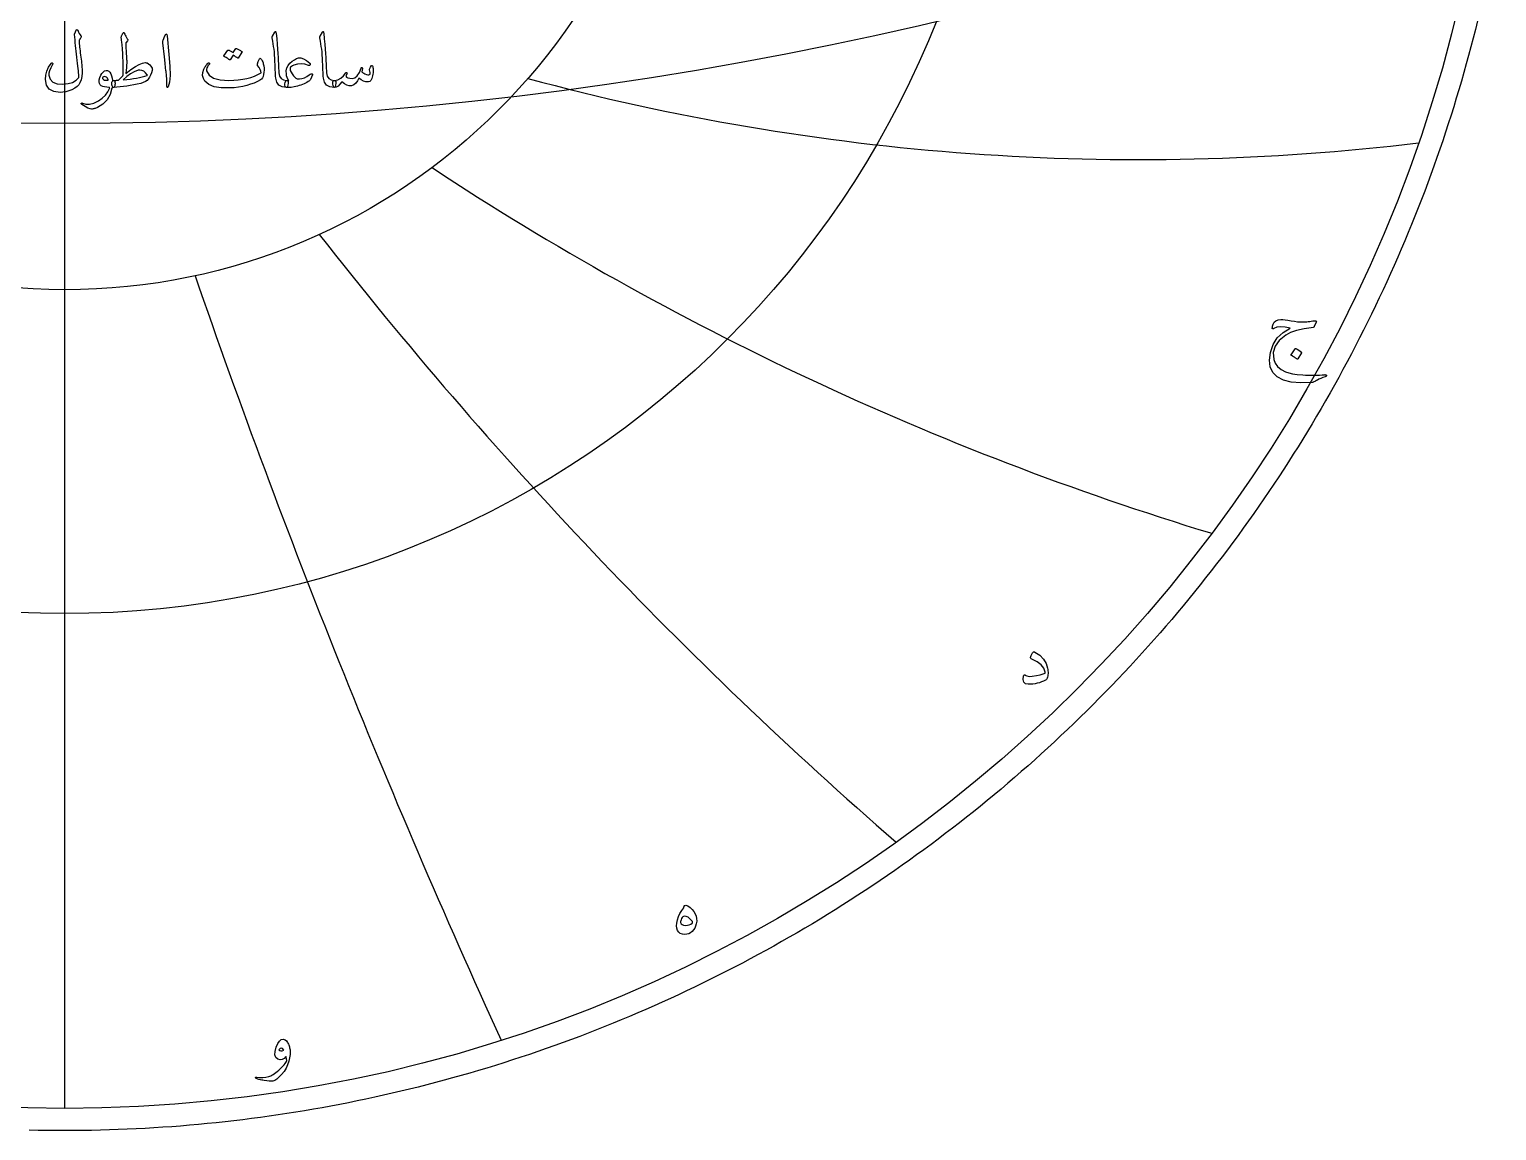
# Model space of a CAD drawing. Header units: millimetres. Extents: x -137 to 137, y -137 to 141.
# Drawn here: x -3.3 to 135, y -137.1 to -33.3 of the extents above; entities that cross this region are included whole.
import ezdxf

# ---------------------------------------------------------------- set-up
doc = ezdxf.new("R2010")
doc.units = ezdxf.units.MM
for name, color, linetype in [('CUT_OUTER', 1, 'Continuous'), ('ENGRAVE', 7, 'Continuous'), ('ENGRAVE_FINE', 8, 'Continuous'), ('TEXT', 5, 'Continuous')]:
    doc.layers.add(name, color=color, linetype=linetype)

msp = doc.modelspace()

# ---------------------------------------------------------------- linework, layer by layer
at = {"layer": 'CUT_OUTER'}
msp.add_lwpolyline([(133.1932, -32.4959), (132.9913, -33.3126), (132.7844, -34.128), (132.5725, -34.9421), (132.3556, -35.7549), (132.1337, -36.5663), (131.9068, -37.3764), (131.675, -38.185), (131.4382, -38.9923), (131.1965, -39.798), (130.9499, -40.6023), (130.6983, -41.405), (130.4417, -42.2062), (130.1803, -43.0058), (129.914, -43.8037), (129.6428, -44.6), (129.3667, -45.3947), (129.0857, -46.1876), (128.7999, -46.9788), (128.5092, -47.7682), (128.2137, -48.5558), (127.9133, -49.3416), (127.6082, -50.1255), (127.2982, -50.9076), (126.9834, -51.6877), (126.6639, -52.4659), (126.3396, -53.2421), (126.0105, -54.0163), (125.6767, -54.7885), (125.3382, -55.5586), (124.9949, -56.3266), (124.6469, -57.0925), (124.2943, -57.8562), (123.9369, -58.6178), (123.5749, -59.3772), (123.2083, -60.1343), (122.837, -60.8891), (122.4611, -61.6417), (122.0805, -62.392), (121.6954, -63.1399), (121.3057, -63.8854), (120.9114, -64.6285), (120.5126, -65.3692), (120.1092, -66.1074), (119.7013, -66.8431), (119.2889, -67.5763), (118.872, -68.307), (118.4507, -69.0351), (118.0249, -69.7606), (117.5946, -70.4835), (117.1599, -71.2037), (116.7208, -71.9212), (116.2773, -72.6361), (115.8294, -73.3482), (115.3772, -74.0575), (114.9206, -74.7641), (114.4597, -75.4678), (113.9945, -76.1687), (113.525, -76.8667), (113.0512, -77.5618), (112.5732, -78.254), (112.0909, -78.9433), (111.6044, -79.6296), (111.1137, -80.3129), (110.6188, -80.9932), (110.1198, -81.6704), (109.6166, -82.3445), (109.1092, -83.0156), (108.5978, -83.6835), (108.0823, -84.3483), (107.5627, -85.0098), (107.0391, -85.6682), (106.5114, -86.3234), (105.9797, -86.9753), (105.4441, -87.624), (104.9044, -88.2693), (104.3608, -88.9113), (103.8133, -89.55), (103.2619, -90.1853), (102.7066, -90.8172), (102.1474, -91.4457), (101.5844, -92.0707), (101.0176, -92.6923), (100.4469, -93.3104), (99.8725, -93.925), (99.2943, -94.536), (98.7123, -95.1435), (98.1267, -95.7474), (97.5374, -96.3477), (96.9443, -96.9443), (96.3477, -97.5374), (95.7474, -98.1267), (95.1435, -98.7123), (94.536, -99.2943), (93.925, -99.8725), (93.3104, -100.4469), (92.6923, -101.0176), (92.0707, -101.5844), (91.4457, -102.1474), (90.8172, -102.7066), (90.1853, -103.2619), (89.55, -103.8133), (88.9113, -104.3608), (88.2693, -104.9044), (87.624, -105.4441), (86.9753, -105.9797), (86.3234, -106.5114), (85.6682, -107.0391), (85.0098, -107.5627), (84.3483, -108.0823), (83.6835, -108.5978), (83.0156, -109.1092), (82.3445, -109.6166), (81.6704, -110.1198), (80.9932, -110.6188), (80.3129, -111.1137), (79.6296, -111.6044), (78.9433, -112.0909), (78.254, -112.5732), (77.5618, -113.0512), (76.8667, -113.525), (76.1687, -113.9945), (75.4678, -114.4597), (74.7641, -114.9206), (74.0575, -115.3772), (73.3482, -115.8294), (72.6361, -116.2773), (71.9212, -116.7208), (71.2037, -117.1599), (70.4835, -117.5946), (69.7606, -118.0249), (69.0351, -118.4507), (68.307, -118.872), (67.5763, -119.2889), (66.8431, -119.7013), (66.1074, -120.1092), (65.3692, -120.5126), (64.6285, -120.9114), (63.8854, -121.3057), (63.1399, -121.6954), (62.392, -122.0805), (61.6417, -122.4611), (60.8891, -122.837), (60.1343, -123.2083), (59.3772, -123.5749), (58.6178, -123.9369), (57.8562, -124.2943), (57.0925, -124.6469), (56.3266, -124.9949), (55.5586, -125.3382), (54.7885, -125.6767), (54.0163, -126.0105), (53.2421, -126.3396), (52.4659, -126.6639), (51.6877, -126.9834), (50.9076, -127.2982), (50.1255, -127.6082), (49.3416, -127.9133), (48.5558, -128.2137), (47.7682, -128.5092), (46.9788, -128.7999), (46.1876, -129.0857), (45.3947, -129.3667), (44.6, -129.6428), (43.8037, -129.914), (43.0058, -130.1803), (42.2062, -130.4417), (41.405, -130.6983), (40.6023, -130.9499), (39.798, -131.1965), (38.9923, -131.4382), (38.185, -131.675), (37.3764, -131.9068), (36.5663, -132.1337), (35.7549, -132.3556), (34.9421, -132.5725), (34.128, -132.7844), (33.3126, -132.9913), (32.4959, -133.1932), (31.6781, -133.3901), (30.859, -133.5819), (30.0388, -133.7688), (29.2174, -133.9506), (28.395, -134.1273), (27.5714, -134.299), (26.7469, -134.4657), (25.9213, -134.6272), (25.0948, -134.7838), (24.2673, -134.9352), (23.4389, -135.0816), (22.6096, -135.2228), (21.7795, -135.359), (20.9485, -135.4901), (20.1167, -135.6161), (19.2842, -135.737), (18.451, -135.8528), (17.6171, -135.9634), (16.7825, -136.0689), (15.9473, -136.1694), (15.1115, -136.2646), (14.2751, -136.3548), (13.4381, -136.4398), (12.6007, -136.5197), (11.7628, -136.5945), (10.9245, -136.6641), (10.0857, -136.7285), (9.2466, -136.7878), (8.4071, -136.842), (7.5673, -136.891), (6.7272, -136.9349), (5.8868, -136.9736), (5.0463, -137.0071), (4.2055, -137.0355), (3.3646, -137.0587), (2.5236, -137.0768), (1.6824, -137.0897), (0.8412, -137.0974), (0, -137.1), (-0.8412, -137.0974), (-1.6824, -137.0897), (-2.5236, -137.0768), (-3.3646, -137.0587)], dxfattribs=at)
at = {"layer": 'ENGRAVE'}
for points in [[(0, -135), (0, 135)], [(0, -135), (0, -57.8458)]]:
    msp.add_lwpolyline(points, dxfattribs=at)
for radius in [135, 88.3696, 57.8458]:
    msp.add_circle((0, 0), radius, dxfattribs=at)
for centre, radius, start, end in [((101.277, 175.417), 220.9917, 254.890012, 276.848499), ((190.4582, 190.4582), 283.4746, 236.651368, 253.120233), ((349.2249, 201.6251), 412.8194, 218.017817, 228.99706), ((778.1258, 208.4982), 810.4075, 199.0884714, 204.578093)]:
    msp.add_arc(centre, radius, start, end, dxfattribs=at)
at = {"layer": 'ENGRAVE_FINE'}
msp.add_arc((0, 314.5417), 356.6918, 247.925664, 292.074336, dxfattribs=at)
at = {"layer": 'TEXT'}
for points in [[(1.0742, -33.3806), (1.0869, -33.3584), (1.1032, -33.3425), (1.1232, -33.333), (1.1468, -33.3298), (1.1704, -33.3339), (1.1903, -33.3461), (1.2067, -33.3665), (1.2194, -33.3951), (1.2869, -33.5616), (1.3591, -33.7054), (1.4357, -33.8265), (1.5169, -33.925), (1.541, -33.9603), (1.5478, -34.0012), (1.5373, -34.0474), (1.5097, -34.0992), (1.492, -34.1241), (1.4752, -34.1481), (1.4593, -34.1713), (1.4444, -34.1935), (1.4303, -34.2144), (1.4171, -34.2334), (1.4049, -34.2507), (1.3935, -34.2661), (1.3745, -34.2942), (1.3609, -34.3278), (1.3527, -34.3668), (1.35, -34.4112), (1.3586, -34.5367), (1.37, -34.6734), (1.384, -34.8216), (1.4008, -34.981), (1.4199, -35.1518), (1.4407, -35.3339), (1.4634, -35.5274), (1.4879, -35.7322), (1.5153, -35.9366), (1.5396, -36.1287), (1.5607, -36.3086), (1.5786, -36.4762), (1.5938, -36.632), (1.6068, -36.7765), (1.6174, -36.9096), (1.6258, -37.0314), (1.6353, -37.392), (1.6058, -37.7336), (1.5373, -38.0562), (1.4298, -38.3596), (1.3251, -38.5379), (1.1631, -38.7026), (0.944, -38.8536), (0.6677, -38.9911), (0.3683, -39.1049), (0.0871, -39.1852), (-0.176, -39.232), (-0.421, -39.2451), (-1.0343, -39.1607), (-1.4734, -38.9294), (-1.7383, -38.5511), (-1.829, -38.0258), (-1.7973, -37.6343), (-1.6948, -37.251), (-1.5215, -36.8758), (-1.2774, -36.5088), (-1.2588, -36.4875), (-1.2393, -36.4744), (-1.2189, -36.4694), (-1.1976, -36.4725), (-1.1749, -36.4812), (-1.1577, -36.4925), (-1.1459, -36.5066), (-1.1395, -36.5233), (-1.135, -36.5483), (-1.1359, -36.5723), (-1.1422, -36.5955), (-1.154, -36.6177), (-1.3205, -36.942), (-1.4353, -37.2183), (-1.4983, -37.4465), (-1.5097, -37.6266), (-1.3886, -38.0144), (-1.1268, -38.2852), (-0.7244, -38.439), (-0.1815, -38.4758), (0.308, -38.4227), (0.724, -38.2998), (1.0665, -38.107), (1.3355, -37.8443), (1.3298, -37.7175), (1.3201, -37.5694), (1.3062, -37.4), (1.2883, -37.2092), (1.2659, -36.9967), (1.2384, -36.762), (1.206, -36.505), (1.1685, -36.2258), (1.1332, -35.9377), (1.0996, -35.6542), (1.0678, -35.3752), (1.0379, -35.1008), (1.0102, -34.8309), (0.9853, -34.5655), (0.9631, -34.3046), (0.9435, -34.0483), (0.9145, -33.8016), (0.9159, -33.7734), (0.92, -33.7471), (0.9268, -33.7226), (0.9363, -33.7)], [(5.5016, -33.6419), (5.5189, -33.6233), (5.5343, -33.611), (5.5479, -33.6051), (5.5597, -33.6056), (5.5737, -33.612), (5.5869, -33.6237), (5.5991, -33.641), (5.6105, -33.6637), (5.6565, -33.7617), (5.7003, -33.8524), (5.7418, -33.9358), (5.781, -34.0121), (5.8185, -34.0801), (5.8545, -34.1391), (5.8892, -34.189), (5.9226, -34.2298), (5.9471, -34.2634), (5.9552, -34.2987), (5.9471, -34.3359), (5.9226, -34.375), (5.7774, -34.5564), (5.7588, -34.5877), (5.7466, -34.6235), (5.7407, -34.6639), (5.7411, -34.7088), (5.7647, -35.0513), (5.7847, -35.353), (5.801, -35.6138), (5.8137, -35.8338), (5.8232, -36.0135), (5.83, -36.1532), (5.8341, -36.253), (5.8355, -36.3129), (5.8339, -36.4898), (5.8291, -36.6576), (5.8212, -36.8164), (5.8101, -36.9661), (5.7962, -37.1067), (5.7801, -37.2383), (5.7618, -37.3607), (5.7411, -37.4742), (6.2342, -37.0967), (6.6611, -36.8064), (7.0217, -36.6032), (7.3161, -36.4871), (7.4472, -36.4562), (7.5647, -36.4435), (7.6686, -36.4489), (7.7589, -36.4725), (7.8863, -36.5388), (8.0075, -36.6431), (8.1222, -36.7855), (8.2306, -36.9661), (8.2474, -37.0092), (8.2542, -37.0586), (8.2511, -37.1144), (8.2379, -37.1766), (8.1658, -37.3998), (8.08, -37.6121), (7.9807, -37.8135), (7.8677, -38.004), (7.758, -38.1265), (7.6028, -38.2326), (7.4023, -38.3224), (7.1565, -38.3959), (6.8273, -38.4687), (6.5005, -38.5347), (6.1759, -38.5939), (5.8536, -38.6463), (5.534, -38.6915), (5.2176, -38.7289), (4.9044, -38.7586), (4.5944, -38.7806), (4.5594, -38.7706), (4.5272, -38.7407), (4.4977, -38.6908), (4.471, -38.6209), (4.4474, -38.5352), (4.4347, -38.4522), (4.4329, -38.3719), (4.4419, -38.2943), (4.4623, -38.2267), (4.4946, -38.1764), (4.5386, -38.1433), (4.5944, -38.1274), (4.6685, -38.1233), (4.7386, -38.1183), (4.8046, -38.1124), (4.8665, -38.1056), (4.9244, -38.0988), (4.9781, -38.0929), (5.0278, -38.0879), (5.0734, -38.0838), (5.4798, -37.6919), (5.4835, -37.6749), (5.4871, -37.6529), (5.4907, -37.6259), (5.4944, -37.5939), (5.498, -37.5569), (5.5016, -37.515), (5.5052, -37.468), (5.5089, -37.4161), (5.512, -37.3596), (5.5143, -37.2991), (5.5157, -37.2344), (5.5161, -37.1657), (5.5161, -37.0933), (5.5161, -37.0178), (5.5161, -36.9391), (5.5161, -36.8572), (5.5152, -36.7647), (5.5125, -36.654), (5.508, -36.5252), (5.5016, -36.3782), (5.4934, -36.214), (5.4835, -36.0334), (5.4717, -35.8366), (5.4581, -35.6233), (5.4268, -35.1502), (5.3982, -34.776), (5.3723, -34.5006), (5.3492, -34.3242), (5.3306, -34.2107), (5.3183, -34.1246), (5.3124, -34.0656), (5.3129, -34.0338), (5.3349, -33.9739), (5.3574, -33.9177), (5.3803, -33.8651), (5.4036, -33.8161), (5.4274, -33.7698), (5.4517, -33.7254), (5.4764, -33.6827), (5.5016, -33.6419)], [(9.4427, -33.9177), (9.5121, -33.7834), (9.5679, -33.7362), (9.6101, -33.7762), (9.6387, -33.9032), (9.8056, -35.6814), (9.905, -36.7728), (9.9272, -37.6447), (9.8723, -38.297), (9.7403, -38.7298), (9.7163, -38.7652), (9.695, -38.7842), (9.6764, -38.787), (9.6605, -38.7733), (9.6478, -38.752), (9.6387, -38.7244), (9.6333, -38.6903), (9.6315, -38.65), (9.6315, -38.3356), (9.6169, -38.0022), (9.5879, -37.6497), (9.5444, -37.2782), (9.5348, -37.1811), (9.5063, -36.9189), (9.4586, -36.4916), (9.3919, -35.8992), (9.2323, -34.5854), (9.2286, -34.5156), (9.2323, -34.4512), (9.2431, -34.3922), (9.2613, -34.3387)], [(19.8073, -33.5548), (19.8213, -33.533), (19.8345, -33.5185), (19.8467, -33.5112), (19.8581, -33.5112), (19.8753, -33.5208), (19.8907, -33.5494), (19.9043, -33.597), (19.9161, -33.6637), (19.976, -34.2058), (20.025, -34.707), (20.0631, -35.1674), (20.0903, -35.5871), (20.1078, -35.9459), (20.1239, -36.2675), (20.1386, -36.5519), (20.152, -36.7992), (20.1636, -37.0092), (20.1729, -37.182), (20.1799, -37.3176), (20.1847, -37.4161), (20.2491, -37.7109), (20.3915, -37.9278), (20.612, -38.0666), (20.9105, -38.1274), (20.9935, -38.1492), (21.0466, -38.2), (21.0697, -38.2798), (21.0629, -38.3887), (21.0289, -38.5601), (20.9921, -38.6826), (20.9527, -38.7561), (20.9105, -38.7806), (20.4904, -38.7253), (20.181, -38.5592), (19.9824, -38.2825), (19.8944, -37.8951), (19.8805, -37.7098), (19.868, -37.5241), (19.8569, -37.3378), (19.8472, -37.1512), (19.8383, -36.964), (19.8299, -36.7765), (19.822, -36.5884), (19.8145, -36.4), (19.8009, -36.0405), (19.7819, -35.7168), (19.7574, -35.429), (19.7274, -35.177), (19.692, -34.935), (19.6512, -34.6771), (19.6049, -34.4033), (19.5532, -34.1137), (19.5464, -34.0615), (19.5478, -34.0139), (19.5573, -33.9708), (19.575, -33.9322)], [(24.3, -33.5548), (24.3141, -33.533), (24.3272, -33.5185), (24.3395, -33.5112), (24.3508, -33.5112), (24.368, -33.5208), (24.3835, -33.5494), (24.3971, -33.597), (24.4089, -33.6637), (24.4688, -34.2058), (24.5177, -34.707), (24.5558, -35.1674), (24.5831, -35.5871), (24.6005, -35.9459), (24.6166, -36.2675), (24.6314, -36.5519), (24.6448, -36.7992), (24.6563, -37.0092), (24.6656, -37.182), (24.6727, -37.3176), (24.6774, -37.4161), (24.7418, -37.7109), (24.8843, -37.9278), (25.1047, -38.0666), (25.4032, -38.1274), (25.4862, -38.1492), (25.5393, -38.2), (25.5624, -38.2798), (25.5556, -38.3887), (25.5216, -38.5601), (25.4849, -38.6826), (25.4454, -38.7561), (25.4032, -38.7806), (24.9832, -38.7253), (24.6738, -38.5592), (24.4751, -38.2825), (24.3871, -37.8951), (24.3733, -37.7098), (24.3608, -37.5241), (24.3497, -37.3378), (24.3399, -37.1512), (24.3311, -36.964), (24.3227, -36.7765), (24.3147, -36.5884), (24.3073, -36.4), (24.2936, -36.0405), (24.2746, -35.7168), (24.2501, -35.429), (24.2202, -35.177), (24.1848, -34.935), (24.144, -34.6771), (24.0977, -34.4033), (24.046, -34.1137), (24.0392, -34.0615), (24.0405, -34.0139), (24.0501, -33.9708), (24.0677, -33.9322)], [(16.1202, -35.1153), (16.1292, -35.1062), (16.1419, -35.1008), (16.1583, -35.0989), (16.1782, -35.1008), (16.2497, -35.1275), (16.3189, -35.157), (16.3858, -35.1892), (16.4504, -35.2242), (16.5132, -35.2623), (16.5747, -35.304), (16.6348, -35.3494), (16.6935, -35.3983), (16.7049, -35.4133), (16.7099, -35.4292), (16.7085, -35.446), (16.7008, -35.4637), (16.3524, -36.0153), (16.3429, -36.0225), (16.3288, -36.0225), (16.3102, -36.0153), (16.2871, -36.0008), (16.2712, -35.9874), (16.2454, -35.969), (16.2095, -35.9456), (16.1637, -35.9173), (16.1075, -35.8835), (16.0403, -35.8438), (15.9623, -35.7982), (15.8734, -35.7467), (15.5976, -36.175), (15.5849, -36.1881), (15.5685, -36.1913), (15.5486, -36.1845), (15.525, -36.1677), (15.5046, -36.1532), (15.4724, -36.1314), (15.4284, -36.1024), (15.3726, -36.0661), (15.3041, -36.0225), (15.222, -35.9717), (15.1263, -35.9137), (15.0169, -35.8483), (15.0056, -35.8375), (15.0006, -35.8266), (15.002, -35.8157), (15.0097, -35.8048), (15.3653, -35.275), (15.3744, -35.2659), (15.3871, -35.2604), (15.4034, -35.2586), (15.4234, -35.2604), (15.4842, -35.2802), (15.5431, -35.3031), (15.6003, -35.3292), (15.6556, -35.3584), (15.7092, -35.3904), (15.7609, -35.4247), (15.8108, -35.4612), (15.8589, -35.5)], [(4.4492, -38.8604), (4.2791, -39.4579), (3.9937, -39.9582), (3.5932, -40.3615), (3.0774, -40.6677), (3.0053, -40.6988), (2.9341, -40.7267), (2.8638, -40.7514), (2.7944, -40.7729), (2.7263, -40.7909), (2.6601, -40.8047), (2.5957, -40.8144), (2.5331, -40.8201), (2.377, -40.7979), (2.1702, -40.7167), (1.9125, -40.5765), (1.604, -40.3774), (1.5709, -40.3488), (1.5514, -40.3211), (1.5455, -40.2944), (1.5532, -40.2685), (1.5705, -40.2485), (1.5931, -40.2395), (1.6213, -40.2413), (1.6548, -40.254), (1.9756, -40.3579), (2.3353, -40.3574), (2.734, -40.2526), (3.1718, -40.0435), (3.5292, -39.8008), (3.825, -39.5155), (4.0591, -39.1875), (4.2315, -38.8169), (4.2301, -38.8037), (4.226, -38.7933), (4.2192, -38.7856), (4.2097, -38.7806), (3.9597, -38.7661), (3.747, -38.7371), (3.5714, -38.6935), (3.4331, -38.6354), (3.326, -38.5456), (3.2589, -38.4213), (3.2317, -38.2626), (3.2444, -38.0693), (3.2484, -38.0437), (3.2534, -38.0176), (3.2593, -37.9911), (3.2661, -37.9641), (3.2738, -37.9362), (3.2825, -37.9069), (3.292, -37.8763), (3.3024, -37.8443), (3.3877, -37.637), (3.4911, -37.4651), (3.6127, -37.3285), (3.7524, -37.2274), (3.8953, -37.172), (4.0264, -37.1729), (4.1457, -37.2301), (4.2532, -37.3435), (4.3471, -37.5014), (4.4183, -37.6846), (4.4669, -37.8933), (4.4927, -38.1274), (4.507, -38.1272), (4.5209, -38.1265), (4.5342, -38.1253), (4.5472, -38.1237), (4.5601, -38.1222), (4.5735, -38.121), (4.5873, -38.1203), (4.6016, -38.1201), (4.6506, -38.1306), (4.6887, -38.1619), (4.7159, -38.214), (4.7323, -38.2871), (4.7391, -38.3673), (4.7377, -38.4485), (4.7282, -38.5307), (4.7105, -38.6137), (4.6873, -38.6867), (4.6615, -38.7389), (4.6329, -38.7702), (4.6016, -38.7806), (4.4637, -38.7806), (4.4628, -38.7938), (4.4601, -38.8114), (4.4555, -38.8337), (4.4492, -38.8604)], [(7.0621, -37.1403), (7.0254, -37.1416), (6.9877, -37.1457), (6.9491, -37.1525), (6.9097, -37.1621), (6.5531, -37.3022), (6.202, -37.4977), (5.8564, -37.7486), (5.5161, -38.0548), (5.8559, -38.023), (6.1784, -37.9858), (6.4837, -37.9432), (6.7718, -37.8951), (7.0426, -37.8411), (7.2962, -37.7808), (7.5325, -37.7141), (7.7516, -37.6411), (7.772, -37.6325), (7.7825, -37.6211), (7.7829, -37.6071), (7.7734, -37.5903), (7.6173, -37.3988), (7.4468, -37.26), (7.2617, -37.1738), (7.0621, -37.1403)], [(18.4863, -36.0806), (18.5351, -36.1418), (18.5797, -36.2094), (18.6203, -36.2834), (18.6569, -36.3637), (18.6893, -36.4499), (18.7176, -36.5415), (18.7419, -36.6386), (18.7621, -36.7411), (18.7884, -36.947), (18.7948, -37.1512), (18.7811, -37.3535), (18.7476, -37.554), (18.6968, -37.7327), (18.6315, -37.877), (18.5516, -37.9868), (18.4573, -38.0621), (18.1579, -38.2204), (17.8403, -38.3614), (17.5046, -38.4853), (17.1508, -38.5919), (16.7788, -38.6804), (16.3887, -38.7498), (15.9804, -38.8001), (15.554, -38.8314), (14.7547, -38.8232), (14.0988, -38.7117), (13.5862, -38.4966), (13.2169, -38.1782), (13.0654, -37.9291), (12.9956, -37.661), (13.0074, -37.3739), (13.1008, -37.0677), (13.1323, -37.0017), (13.1689, -36.9343), (13.2104, -36.8656), (13.2569, -36.7955), (13.3083, -36.7241), (13.3648, -36.6513), (13.4263, -36.5771), (13.4927, -36.5016), (13.515, -36.4803), (13.5381, -36.4671), (13.5621, -36.4621), (13.5871, -36.4653), (13.6039, -36.4716), (13.6179, -36.4834), (13.6293, -36.5007), (13.6379, -36.5233), (13.642, -36.5447), (13.6397, -36.5651), (13.6311, -36.5846), (13.6161, -36.6032), (13.554, -36.6771), (13.4982, -36.7538), (13.4487, -36.8332), (13.4056, -36.9153), (13.3762, -36.9938), (13.3603, -37.0695), (13.358, -37.1425), (13.3694, -37.2129), (13.5962, -37.6234), (14.0226, -37.9114), (14.6486, -38.077), (15.4742, -38.1201), (15.928, -38.1027), (16.3606, -38.0648), (16.7718, -38.0065), (17.1617, -37.9278), (17.5307, -37.8287), (17.8793, -37.7091), (18.2075, -37.5692), (18.5153, -37.4088), (18.4854, -37.2591), (18.4173, -37.0931), (18.3112, -36.9107), (18.1669, -36.7121), (18.1624, -36.693), (18.1633, -36.6576), (18.1697, -36.6059), (18.1815, -36.5379), (18.1846, -36.5311), (18.1869, -36.5252), (18.1883, -36.5202), (18.1887, -36.5161), (18.2123, -36.4235), (18.2468, -36.3201), (18.2921, -36.2058), (18.3484, -36.0806), (18.3733, -36.0425), (18.4046, -36.0298), (18.4423, -36.0425), (18.4863, -36.0806)], [(23.3565, -37.5975), (23.1605, -38.033), (23.1355, -38.0761), (23.1115, -38.111), (23.0884, -38.1378), (23.0661, -38.1564), (22.9532, -38.2338), (22.8321, -38.3061), (22.7028, -38.3735), (22.5653, -38.4358), (22.4202, -38.4941), (22.2677, -38.5493), (22.1081, -38.6012), (21.9411, -38.65), (21.629, -38.7262), (21.3532, -38.7733), (21.1137, -38.7915), (20.9105, -38.7806), (20.8329, -38.7452), (20.7817, -38.6754), (20.7567, -38.571), (20.7581, -38.4322), (20.7767, -38.307), (20.8034, -38.2145), (20.8384, -38.1546), (20.8815, -38.1274), (20.8887, -38.1274), (20.896, -38.1274), (20.9032, -38.1274), (20.9105, -38.1274), (20.9645, -38.1328), (21.0175, -38.1346), (21.0697, -38.1328), (21.121, -38.1274), (21.033, -37.9972), (20.9649, -37.8534), (20.9168, -37.696), (20.8887, -37.525), (20.8846, -37.2188), (20.9377, -36.9461), (21.0479, -36.7071), (21.2153, -36.5016), (21.4308, -36.3097), (21.6417, -36.1623), (21.8481, -36.0593), (22.05, -36.0008), (22.2677, -36.0012), (22.5145, -36.0824), (22.7903, -36.2444), (23.0952, -36.4871), (23.1296, -36.5247), (23.146, -36.5651), (23.1442, -36.6082), (23.1242, -36.654), (23.0956, -36.6894), (23.0607, -36.7084), (23.0194, -36.7111), (22.9718, -36.6975), (22.6302, -36.5986), (22.2877, -36.5633), (21.9443, -36.5914), (21.6, -36.683), (21.4635, -36.7406), (21.3587, -36.8046), (21.2856, -36.8749), (21.2444, -36.9516), (21.2344, -37.0486), (21.2625, -37.1729), (21.3287, -37.3245), (21.4331, -37.5032), (21.5601, -37.6837), (21.6798, -37.8189), (21.7923, -37.9087), (21.8976, -37.9532), (22.1267, -37.9759), (22.3567, -37.9496), (22.5876, -37.8743), (22.8194, -37.75), (23.0298, -37.6048), (23.1387, -37.5358), (23.2258, -37.4959), (23.2911, -37.485), (23.3347, -37.5032), (23.3524, -37.5254), (23.3619, -37.5485), (23.3633, -37.5726), (23.3565, -37.5975)], [(28.9234, -36.7121), (28.9393, -36.7012), (28.9579, -36.7048), (28.9792, -36.7229), (29.0032, -36.7556), (29.0291, -36.8109), (29.0486, -36.8899), (29.0617, -36.9924), (29.0685, -37.1185), (29.0708, -37.2619), (29.0631, -37.4016), (29.0454, -37.5377), (29.0177, -37.6701), (28.937, -37.9278), (28.8472, -38.1129), (28.7483, -38.2254), (28.6403, -38.2653), (28.3849, -38.2503), (28.1486, -38.1836), (27.9313, -38.0652), (27.7331, -37.8951), (27.597, -38.1632), (27.4355, -38.3723), (27.2486, -38.5225), (27.0363, -38.6137), (26.8136, -38.6336), (26.5881, -38.5774), (26.3599, -38.4449), (26.129, -38.2362), (25.9421, -38.4744), (25.7589, -38.6445), (25.5792, -38.7466), (25.4032, -38.7806), (25.3678, -38.7606), (25.3343, -38.7008), (25.3025, -38.601), (25.2726, -38.4612), (25.2617, -38.3233), (25.2798, -38.2217), (25.327, -38.1564), (25.4032, -38.1274), (25.738, -38.0516), (26.031, -37.9042), (26.2824, -37.6851), (26.4919, -37.3943), (26.5033, -37.3784), (26.5155, -37.3671), (26.5287, -37.3603), (26.5427, -37.358), (26.56, -37.3598), (26.5754, -37.3653), (26.589, -37.3744), (26.6008, -37.3871), (26.6076, -37.4261), (26.5917, -37.4923), (26.5532, -37.5857), (26.4919, -37.7064), (26.5722, -37.7994), (26.697, -37.8679), (26.8662, -37.9119), (27.0798, -37.9314), (27.3461, -37.8756), (27.5788, -37.6937), (27.778, -37.3857), (27.9435, -36.9516), (27.9517, -36.9293), (27.9617, -36.9135), (27.9735, -36.9039), (27.9871, -36.9008), (28.0075, -36.9026), (28.0252, -36.908), (28.0402, -36.9171), (28.0524, -36.9298), (28.0615, -36.9479), (28.0669, -36.9661), (28.0687, -36.9842), (28.0669, -37.0024), (27.9944, -37.3072), (28.0792, -37.3825), (28.1812, -37.4487), (28.3006, -37.5059), (28.4371, -37.554), (28.57, -37.5853), (28.6712, -37.5921), (28.7406, -37.5744), (28.7782, -37.5322), (28.7905, -37.4678), (28.7837, -37.3762), (28.7578, -37.2573), (28.7129, -37.1112), (28.7206, -37.07), (28.7583, -36.9897), (28.8259, -36.8704), (28.9234, -36.7121)], [(4.1008, -38.0475), (4.0246, -37.9146), (3.9411, -37.8207), (3.8504, -37.7658), (3.7524, -37.75), (3.6939, -37.7654), (3.6417, -37.7899), (3.5959, -37.8234), (3.5565, -37.8661), (3.5438, -37.8888), (3.5419, -37.9133), (3.551, -37.9396), (3.571, -37.9677), (3.6458, -38.0335), (3.7542, -38.0784), (3.8962, -38.1024), (4.0718, -38.1056), (4.0899, -38.102), (4.1008, -38.0911), (4.1044, -38.0729), (4.1008, -38.0475)], [(117.9873, -60.9037), (117.8015, -61.3218), (117.7845, -61.3494), (117.7647, -61.3702), (117.742, -61.3842), (117.7163, -61.3915), (116.8574, -61.5269), (116.1389, -61.6934), (115.5607, -61.8908), (115.1228, -62.1192), (114.5087, -62.62), (114.1144, -63.1702), (113.9397, -63.7697), (113.9847, -64.4186), (114.1212, -64.7698), (114.3524, -65.0805), (114.6786, -65.3505), (115.0995, -65.5798), (115.3952, -65.6824), (115.7634, -65.7656), (116.2042, -65.8295), (116.7176, -65.874), (116.9905, -65.8871), (117.2595, -65.8953), (117.5247, -65.8987), (117.786, -65.8973), (118.0424, -65.8915), (118.2931, -65.8818), (118.5379, -65.8682), (118.777, -65.8508), (118.8331, -65.8469), (118.8776, -65.8508), (118.9105, -65.8624), (118.9318, -65.8818), (118.9434, -65.9055), (118.9473, -65.9302), (118.9434, -65.9558), (118.9318, -65.9824), (118.9233, -65.9967), (118.9134, -66.0086), (118.902, -66.018), (118.8892, -66.025), (118.8754, -66.0311), (118.8612, -66.0376), (118.8464, -66.0446), (118.8312, -66.0521), (118.6081, -66.1232), (118.4112, -66.1973), (118.2403, -66.2742), (118.0957, -66.354), (118.003, -66.4116), (117.9186, -66.4605), (117.8424, -66.5006), (117.7744, -66.5321), (117.7156, -66.5563), (117.667, -66.5747), (117.6285, -66.5873), (117.6002, -66.594), (116.5415, -66.6332), (115.6415, -66.5573), (114.9002, -66.3661), (114.3176, -66.0598), (113.8966, -65.6398), (113.6479, -65.1153), (113.5715, -64.4863), (113.6673, -63.7527), (113.9208, -63.0139), (114.3176, -62.3844), (114.8576, -61.8642), (115.5408, -61.4534), (115.057, -61.361), (114.635, -61.3392), (114.275, -61.3881), (113.977, -61.5076), (113.9508, -61.5173), (113.9266, -61.5231), (113.9044, -61.525), (113.8841, -61.5231), (113.8671, -61.5168), (113.855, -61.5056), (113.8478, -61.4897), (113.8453, -61.4689), (113.856, -61.3726), (113.8724, -61.2773), (113.8947, -61.1829), (113.9228, -61.0895), (114.0215, -60.9081), (114.1782, -60.774), (114.3931, -60.6874), (114.666, -60.6482), (114.8387, -60.6497), (115.055, -60.6695), (115.3149, -60.7077), (115.6182, -60.7644), (115.9313, -60.821), (116.2202, -60.8592), (116.4849, -60.879), (116.7253, -60.8805), (116.841, -60.8754), (116.9634, -60.8679), (117.0926, -60.858), (117.2286, -60.8456), (117.3713, -60.8304), (117.5208, -60.8118), (117.6771, -60.7898), (117.8402, -60.7644), (117.9336, -60.7615), (117.9892, -60.7837), (118.0071, -60.8311), (117.9873, -60.9037)], [(115.9899, -63.4121), (115.9995, -63.4024), (116.0131, -63.3966), (116.0305, -63.3947), (116.0518, -63.3966), (116.2023, -63.4576), (116.3441, -63.5321), (116.4771, -63.6202), (116.6015, -63.7218), (116.6136, -63.7373), (116.6189, -63.7527), (116.6174, -63.7682), (116.6092, -63.7837), (116.2453, -64.3721), (116.2318, -64.3861), (116.2144, -64.3895), (116.1931, -64.3823), (116.1679, -64.3644), (116.1462, -64.3489), (116.1118, -64.3256), (116.0649, -64.2947), (116.0053, -64.256), (115.9323, -64.2095), (115.8447, -64.1553), (115.7426, -64.0934), (115.626, -64.0237), (115.6105, -64.0121), (115.6028, -64.0005), (115.6028, -63.9889), (115.6105, -63.9773)], [(91.061, -92.4943), (91.0918, -92.4021), (91.122, -92.3192), (91.1518, -92.2454), (91.181, -92.1808), (91.2093, -92.1249), (91.2362, -92.0772), (91.2616, -92.0378), (91.2855, -92.0066), (91.3228, -91.9766), (91.3649, -91.964), (91.4118, -91.9688), (91.4636, -91.9911), (91.9218, -92.2984), (92.2746, -92.655), (92.5218, -93.0609), (92.6636, -93.5163), (92.6835, -93.6464), (92.6965, -93.7737), (92.7028, -93.898), (92.7023, -94.0195), (92.6946, -94.1371), (92.6791, -94.2498), (92.6559, -94.3577), (92.6249, -94.4608), (92.5973, -94.5159), (92.561, -94.5653), (92.516, -94.6088), (92.4623, -94.6466), (92.2775, -94.7371), (92.0868, -94.815), (91.8904, -94.8803), (91.6881, -94.933), (91.481, -94.9742), (91.2701, -95.0046), (91.0552, -95.0245), (90.8365, -95.0337), (90.5772, -94.9901), (90.4185, -94.844), (90.3604, -94.5953), (90.403, -94.244), (90.4175, -94.2058), (90.4378, -94.1763), (90.4639, -94.1555), (90.4959, -94.1434), (90.5235, -94.1467), (90.552, -94.1569), (90.5815, -94.1738), (90.612, -94.1975), (90.7064, -94.2484), (90.8346, -94.2769), (90.9967, -94.2832), (91.1926, -94.2672), (91.618, -94.2053), (91.9649, -94.1356), (92.2335, -94.0582), (92.4236, -93.973), (92.4333, -93.9614), (92.4391, -93.9421), (92.441, -93.915), (92.4391, -93.8801), (92.308, -93.5143), (92.0539, -93.1911), (91.677, -92.9105), (91.1772, -92.6724), (91.1118, -92.638), (91.0707, -92.5969), (91.0538, -92.549), (91.061, -92.4943)], [(58.4179, -115.8959), (58.4842, -115.8654), (58.5592, -115.8591), (58.6429, -115.877), (58.7353, -115.9191), (58.9652, -116.073), (59.1592, -116.2481), (59.3174, -116.4446), (59.4398, -116.6623), (59.5245, -116.8893), (59.5695, -117.121), (59.5748, -117.3577), (59.5405, -117.5991), (59.4781, -117.8193), (59.3915, -118.0152), (59.2806, -118.187), (59.1456, -118.3346), (58.9932, -118.4531), (58.8302, -118.5378), (58.6565, -118.5886), (58.4721, -118.6056), (58.2311, -118.5881), (58.0347, -118.5204), (57.8827, -118.4023), (57.7753, -118.2339), (57.711, -118.0293), (57.6882, -117.7946), (57.7071, -117.5299), (57.7676, -117.2352), (57.8658, -116.9294), (57.9979, -116.6391), (58.1639, -116.3643), (58.3637, -116.1049), (58.3705, -116.0928), (58.3753, -116.072), (58.3782, -116.0425), (58.3792, -116.0043), (58.3816, -115.9627), (58.3889, -115.9307), (58.401, -115.9085), (58.4179, -115.8959)], [(59.1534, -117.5604), (59.1858, -117.5197), (59.1902, -117.4675), (59.1665, -117.4036), (59.1147, -117.3281), (58.9352, -117.1327), (58.7605, -116.9952), (58.5906, -116.9159), (58.4256, -116.8946), (58.3473, -116.9086), (58.2747, -116.9507), (58.2079, -117.0209), (58.1469, -117.1191), (58.0981, -117.2251), (58.0676, -117.3185), (58.0555, -117.3993), (58.0618, -117.4675), (58.116, -117.5928), (58.2089, -117.6823), (58.3405, -117.736), (58.5108, -117.7539), (58.699, -117.7418), (58.8689, -117.7056), (59.0203, -117.6451), (59.1534, -117.5604)], [(19.9411, -129.2193), (20.0824, -128.8913), (20.2353, -128.658), (20.3998, -128.5197), (20.576, -128.4761), (20.6863, -128.4955), (20.7927, -128.5535), (20.8953, -128.6503), (20.994, -128.7858), (21.0414, -128.8642), (21.0831, -128.9445), (21.1189, -129.0268), (21.1489, -129.1109), (21.1745, -129.1976), (21.1972, -129.2871), (21.2171, -129.3795), (21.234, -129.4748), (21.25, -129.6872), (21.236, -129.9374), (21.1919, -130.2253), (21.1179, -130.5509), (21.0085, -130.8882), (20.8585, -131.2109), (20.6679, -131.5192), (20.4366, -131.8129), (20.1942, -132.0689), (19.9779, -132.2561), (19.7877, -132.3747), (19.6237, -132.4245), (19.4563, -132.4332), (19.2637, -132.4284), (19.046, -132.41), (18.8031, -132.378), (18.6799, -132.358), (18.566, -132.3364), (18.4612, -132.3134), (18.3656, -132.289), (18.2788, -132.2641), (18.2002, -132.2397), (18.1297, -132.2157), (18.0676, -132.1922), (18.0308, -132.1719), (18.0056, -132.1497), (17.9921, -132.1255), (17.9902, -132.0993), (18.0022, -132.0732), (18.0231, -132.0568), (18.0526, -132.05), (18.0908, -132.0529), (18.3893, -132.0819), (18.6811, -132.0839), (18.9661, -132.0587), (19.2443, -132.0064), (19.3302, -131.9798), (19.4253, -131.9387), (19.5296, -131.883), (19.6431, -131.8129), (19.7657, -131.7282), (19.8976, -131.629), (20.0386, -131.5153), (20.1889, -131.3871), (20.336, -131.2545), (20.4676, -131.1277), (20.5837, -131.0068), (20.6843, -130.8916), (20.769, -130.7818), (20.8372, -130.6768), (20.889, -130.5766), (20.9243, -130.4813), (20.904, -130.3371), (20.8818, -130.2297), (20.8576, -130.159), (20.8314, -130.1251), (20.6742, -130.3105), (20.4966, -130.4097), (20.2987, -130.4227), (20.0805, -130.3497), (19.9005, -130.1919), (19.8172, -129.9509), (19.8308, -129.6268), (19.9411, -129.2193)], [(20.6456, -129.5058), (20.5314, -129.3674), (20.4134, -129.3161), (20.2914, -129.3519), (20.1656, -129.4748), (20.2682, -129.558), (20.3824, -129.5909), (20.5082, -129.5735), (20.6456, -129.5058)]]:
    msp.add_lwpolyline(points, close=True, dxfattribs=at)

doc.saveas('drawing.dxf')
